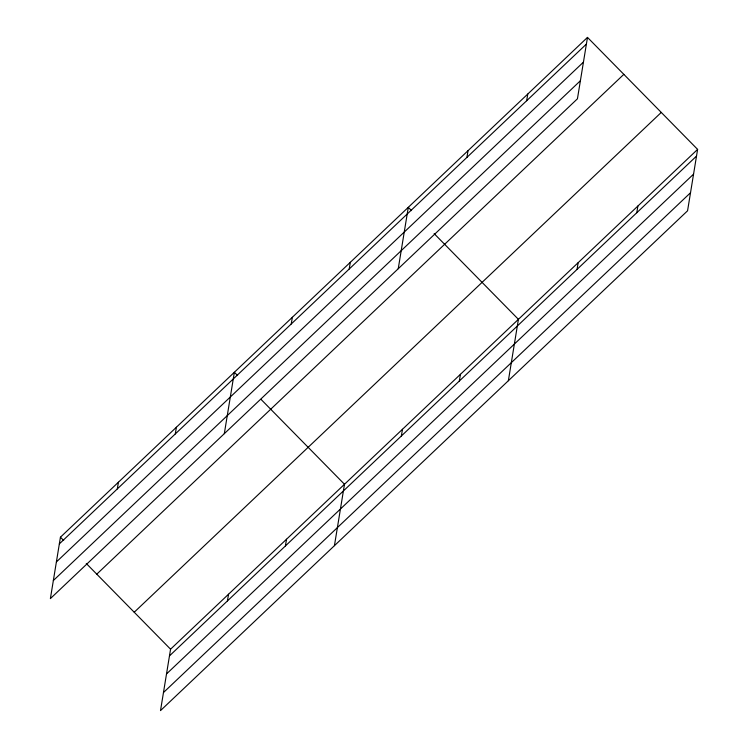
<?xml version="1.0" encoding="UTF-8"?>
<svg xmlns="http://www.w3.org/2000/svg" width="748" height="748" viewBox="0 0 748 748"><rect width="100%" height="100%" fill="white"/><g stroke="black" fill="none" stroke-linecap="round" stroke-linejoin="round"><path stroke-width="1.12" d="M587.489 37.4L60.438 537.204L50.387 598.606L577.437 98.801L587.489 37.4L697.613 149.394L687.562 210.796L160.511 710.6L170.563 649.199L697.613 149.394M117.324 488.921L118.418 482.226M175.294 433.943L176.388 427.248M224.316 433.672L234.367 372.27L237.602 375.552M227.439 600.915L228.542 594.221M291.243 323.987L292.346 317.292M285.418 545.937L286.512 539.243M349.223 269.009L350.316 262.314M334.431 545.666L344.491 484.265L261.015 399.376M398.245 268.728L408.296 207.336L411.522 210.618M401.367 435.981L402.461 429.287M466.93 157.389L468.024 150.694M459.347 381.003L460.441 374.309M526.667 100.737L527.761 94.042M508.36 380.732L518.42 319.331L434.139 233.619M577.054 269.383L578.148 262.688M636.782 212.731L637.885 206.037M59.344 543.899L586.395 44.095M56.39 561.954L583.44 62.149M53.342 580.551L580.392 80.747M96.782 574.165L623.832 74.361M134.219 612.247L661.269 112.434M169.469 655.893L696.519 156.089M166.514 673.948L693.564 174.144M163.466 692.545L690.516 192.741M60.438 537.204L63.673 540.495M86.282 563.487L170.563 649.199"/></g></svg>
